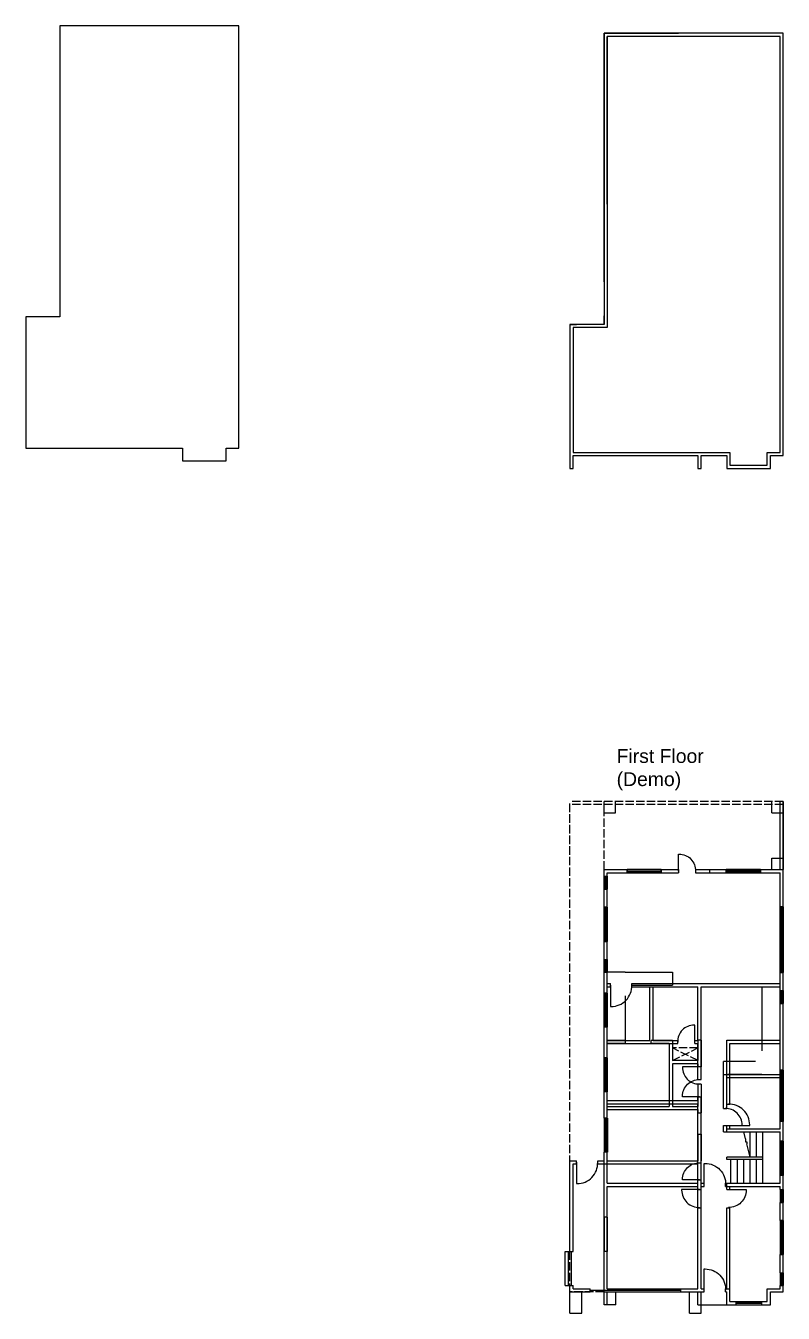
# Model space of a CAD drawing. Header units: inches. Extents: x 128 to 5112, y 389 to 3373.
# Drawn here: x 2741 to 3807, y 1514 to 3325 of the extents above; entities that cross this region are included whole.
import ezdxf

# ---------------------------------------------------------------- set-up
doc = ezdxf.new("R2010")
doc.units = ezdxf.units.IN
doc.linetypes.add('ACAD_ISO02W100', pattern=[15, 12, -3])
for name, color, linetype in [('2d stair', 104, 'Continuous'), ('3d wall', 2, 'Continuous'), ('3d window', 150, 'Continuous'), ('door', 10, 'Continuous'), ('wall', 7, 'Continuous'), ('window', 200, 'Continuous')]:
    doc.layers.add(name, color=color, linetype=linetype)
doc.styles.get("Standard").update_dxf_attribs({"font": 'arial.ttf'})

# ---------------------------------------------------------------- blocks, each defined once
blk = doc.blocks.new('d door')
at = {"layer": 'door'}
blk.add_lwpolyline([(0, 0), (0, 30), (1, 30, -0.424176), (30, 0, 1.034483)], format="xyb", dxfattribs=at)
blk = doc.blocks.new('*U32')
at = {"layer": 'door'}
blk.add_lwpolyline([(0, 0), (0.4, 24), (1.2, 24, -0.424176), (24, -0.4, 1.034483)], format="xyb", dxfattribs=at)
blk = doc.blocks.new('*U33')
at = {"layer": 'door'}
blk.add_lwpolyline([(0, 0), (0, 24), (0.8, 24, -0.424176), (24, 0, 1.034483)], format="xyb", dxfattribs=at)
blk = doc.blocks.new('*U34')
at = {"layer": 'door'}
blk.add_lwpolyline([(0, 0), (0, 24), (0.8, 24, -0.424176), (24, 0, 1.034483)], format="xyb", dxfattribs=at)
blk = doc.blocks.new('*U35')
at = {"layer": 'door'}
blk.add_lwpolyline([(0, 0), (0, 25.2), (-0.8, 25.2, 0.424176), (-25.2, 0, -1.034483)], format="xyb", dxfattribs=at)
blk = doc.blocks.new('*U36')
at = {"layer": 'door'}
blk.add_lwpolyline([(0, 0), (0, 24), (0.8, 24, -0.424176), (24, 0, 1.034483)], format="xyb", dxfattribs=at)
blk = doc.blocks.new('*U37')
at = {"layer": 'door'}
blk.add_lwpolyline([(0, 0), (0, 24), (-0.8, 24, 0.424176), (-24, 0, -1.034483)], format="xyb", dxfattribs=at)
blk = doc.blocks.new('*U38')
at = {"layer": 'door'}
blk.add_lwpolyline([(0, 0), (0, 30), (-1, 30, 0.424176), (-30, 0, -1.034483)], format="xyb", dxfattribs=at)

msp = doc.modelspace()

# ---------------------------------------------------------------- linework, layer by layer
at = {"layer": '2d stair'}
for p, q in [((3753.6, 1759.1), (3751.1, 1768.7)), ((3753.6, 1759.1, 130), (3751.1, 1768.7, 130)), ((3753.6, 1759.1), (3753.6, 1755)), ((3753.6, 1759.1, 130), (3753.6, 1755, 130)), ((3760.1, 1733.1), (3760.1, 1768.7)), ((3760.1, 1733.1, 130), (3760.1, 1768.7, 130)), ((3769.1, 1733.1), (3769.1, 1768.7)), ((3769.1, 1733.1, 130), (3769.1, 1768.7, 130)), ((3778.1, 1733.1), (3778.1, 1768.7)), ((3778.1, 1733.1, 130), (3778.1, 1768.7, 130)), ((3753.6, 1755), (3755.6, 1755)), ((3753.6, 1755, 130), (3755.6, 1755, 130)), ((3755.6, 1755), (3755.4, 1751.8)), ((3755.6, 1755, 130), (3755.4, 1751.8, 130)), ((3760.1, 1733.1), (3755.4, 1751.8)), ((3760.1, 1733.1, 130), (3755.4, 1751.8, 130)), ((3778.1, 1733.1), (3727.1, 1733.1)), ((3727.1, 1730.1), (3727.1, 1733.1)), ((3778.1, 1733.1, 130), (3727.1, 1733.1, 130)), ((3727.1, 1730.1, 130), (3727.1, 1733.1, 130)), ((3778.1, 1730.1), (3727.1, 1730.1)), ((3778.1, 1730.1, 130), (3727.1, 1730.1, 130)), ((3733.1, 1696.7), (3733.1, 1730.1)), ((3733.1, 1696.7, 130), (3733.1, 1730.1, 130)), ((3742.1, 1696.7), (3742.1, 1730.1)), ((3742.1, 1696.7, 130), (3742.1, 1730.1, 130)), ((3751.1, 1696.7), (3751.1, 1730.1)), ((3751.1, 1696.7, 130), (3751.1, 1730.1, 130)), ((3760.1, 1696.7), (3760.1, 1730.1)), ((3760.1, 1696.7, 130), (3760.1, 1730.1, 130)), ((3769.1, 1696.7), (3769.1, 1730.1)), ((3769.1, 1696.7, 130), (3769.1, 1730.1, 130)), ((3778.1, 1730.1), (3778.1, 1733.1)), ((3778.1, 1730.1, 130), (3778.1, 1733.1, 130)), ((3778.1, 1696.7), (3778.1, 1730.1)), ((3778.1, 1696.7, 130), (3778.1, 1730.1, 130))]:
    msp.add_line(p, q, dxfattribs=at)
at = {"layer": '3d wall'}
for points in [[(3041, 3324.5), (2789, 3324.5), (2789, 2915), (2741, 2915), (2741, 2730.5), (2921, 2730.5), (2930, 2730.5), (2961.5, 2730.5), (2961.5, 2712.5), (3023, 2712.5), (3023, 2730.5), (3041, 2730.5)], [(3802.1, 3309.5), (3559.1, 3309.5), (3559.1, 2900), (3511.1, 2900), (3511.1, 2724.5), (3691.1, 2724.5), (3695.6, 2724.5), (3731.6, 2724.5), (3731.6, 2706.5), (3784.1, 2706.5), (3784.1, 2724.5), (3802.1, 2724.5)]]:
    msp.add_lwpolyline(points, close=True, dxfattribs=at)
msp.add_lwpolyline([(3806.6, 3314), (3554.6, 3314), (3554.6, 2904.5), (3506.6, 2904.5), (3506.6, 2702), (3511.1, 2702), (3511.1, 2720), (3686.6, 2720), (3686.6, 2702), (3691.1, 2702), (3691.1, 2720), (3695.6, 2720), (3727.1, 2720), (3727.1, 2702), (3788.6, 2702), (3788.6, 2720), (3806.6, 2720), (3806.6, 3314)], dxfattribs=at)
at = {"layer": '3d wall', "extrusion": (-1, 7.43051e-16, 0), "elevation": -3559.2}
msp.add_lwpolyline([(-1740.2, 130), (-1788.2, 130), (-1788.2, 130), (-1740.2, 130)], close=True, dxfattribs=at)
at = {"layer": '3d window'}
for p, q in [((3586.9, 2133.2, 154), (3586.9, 2137.7, 154)), ((3586.9, 2137.7, 154), (3586.9, 2133.2, 154)), ((3586.9, 2133.2, 154), (3586.9, 2137.7, 154)), ((3586.9, 2133.2, 154), (3586.9, 2137.7, 154)), ((3586.9, 2133.2, 154), (3586.9, 2137.7, 154)), ((3586.9, 2137.7, 154), (3586.9, 2133.2, 154)), ((3586.9, 2137.7, 154), (3634.9, 2137.7, 154)), ((3634.9, 2137.7, 154), (3586.9, 2137.7, 154)), ((3634.9, 2133.2, 154), (3634.9, 2137.7, 154)), ((3634.9, 2133.2, 154), (3634.9, 2137.7, 154)), ((3634.9, 2133.2, 154), (3634.9, 2137.7, 154)), ((3634.9, 2137.7, 154), (3634.9, 2133.2, 154)), ((3634.9, 2133.2, 154), (3634.9, 2137.7, 154)), ((3634.9, 2137.7, 154), (3634.9, 2133.2, 154)), ((3726.4, 2133.2, 154), (3726.4, 2137.7, 154)), ((3726.4, 2133.2, 154), (3726.4, 2137.7, 154)), ((3726.4, 2133.2, 154), (3726.4, 2137.7, 154)), ((3726.4, 2137.7, 154), (3726.4, 2133.2, 154)), ((3774.4, 2137.7, 154), (3726.4, 2137.7, 154)), ((3774.4, 2133.2, 154), (3774.4, 2137.7, 154)), ((3774.4, 2137.7, 154), (3774.4, 2133.2, 154)), ((3634.9, 2133.2, 154), (3586.9, 2133.2, 154)), ((3586.9, 2133.2, 154), (3634.9, 2133.2, 154)), ((3774.4, 2133.2, 154), (3726.4, 2133.2, 154)), ((3554.6, 1648.8, 154), (3554.6, 1600.8, 154)), ((3559.1, 1648.8, 154), (3554.6, 1648.8, 154)), ((3559.1, 1648.8, 154), (3559.1, 1600.8, 154)), ((3559.1, 1600.8, 154), (3554.6, 1600.8, 154))]:
    msp.add_line(p, q, dxfattribs=at)
at = {"layer": '3d window', "extrusion": (0, -1, 0)}
msp.add_line((3506.6, 1543.7), (3523.1, 1543.7), dxfattribs=at)
at = {"layer": 'door'}
for p, q in [((3499.9, 1552.7), (3499.9, 1600.7)), ((3499.9, 1600.7), (3508.9, 1600.7)), ((3504.4, 1552.7), (3504.4, 1600.7)), ((3508.9, 1552.7), (3508.9, 1600.7)), ((3499.9, 1552.7), (3508.9, 1552.7))]:
    msp.add_line(p, q, dxfattribs=at)
at = {"layer": 'wall'}
for p, q in [((3554.6, 2964.5), (3554.6, 3314)), ((3554.6, 3314), (3659.2, 3314)), ((3559.1, 3073.5), (3559.1, 3309.5)), ((3554.6, 2904.5), (3554.6, 2916.5)), ((3506.6, 2904.5), (3515.6, 2904.5)), ((3554.6, 2217.7), (3554.6, 2233.7)), ((3570.6, 2217.7), (3570.6, 2233.7)), ((3790.6, 2217.7), (3790.6, 2233.7)), ((3802.1, 2137.7, 130), (3802.1, 2233.7, 130)), ((3806.6, 2137.7, 130), (3806.6, 2233.7, 130)), ((3806.6, 2137.7), (3806.6, 2233.7)), ((3806.6, 2233.7, 130), (3806.6, 2137.7, 130)), ((3554.6, 2217.7), (3570.6, 2217.7)), ((3790.6, 2217.7), (3806.6, 2217.7)), ((3554.6, 1788.2), (3554.6, 2137.7)), ((3554.6, 2137.7), (3659.2, 2137.7)), ((3554.6, 1788.2, 130), (3554.6, 2137.7, 130)), ((3554.6, 2137.7, 130), (3659.2, 2137.7, 130)), ((3659.2, 2137.7), (3659.2, 2133.2)), ((3659.2, 2137.7, 130), (3659.2, 2133.2, 130)), ((3683.2, 2137.7), (3806.6, 2137.7)), ((3683.2, 2137.7), (3683.2, 2133.2)), ((3683.2, 2137.7, 130), (3806.6, 2137.7, 130)), ((3683.2, 2137.7, 130), (3683.2, 2133.2, 130)), ((3703.1, 2137.7, 130), (3703.1, 2133.2, 130)), ((3790.6, 2153.7), (3806.6, 2153.7)), ((3790.6, 2137.7), (3790.6, 2153.7)), ((3806.6, 1687.7), (3806.6, 2137.7)), ((3806.6, 1687.7, 130), (3806.6, 2137.7, 130)), ((3554.6, 2128.3), (3559.1, 2128.3)), ((3554.6, 2128.3), (3559.1, 2128.3)), ((3559.1, 1897.3), (3559.1, 2133.2)), ((3559.1, 2133.2), (3634.9, 2133.2)), ((3559.1, 1977.4, 130), (3559.1, 2133.2, 130)), ((3559.1, 2133.2, 130), (3634.9, 2133.2, 130)), ((3634.9, 2133.2), (3659.2, 2133.2)), ((3634.9, 2133.2, 130), (3659.2, 2133.2, 130)), ((3683.2, 2133.2), (3802.1, 2133.2)), ((3683.2, 2133.2, 130), (3802.1, 2133.2, 130)), ((3802.1, 1897.7), (3802.1, 2133.2)), ((3802.1, 1977.4, 130), (3802.1, 2133.2, 130)), ((3554.6, 2110.3), (3559.1, 2110.3)), ((3554.6, 2084.8), (3554.6, 2110.3)), ((3554.6, 2110.3), (3559.1, 2110.3)), ((3554.6, 2084.8, 130), (3554.6, 2110.3, 130)), ((3559.1, 2084.8), (3559.1, 2110.3)), ((3559.1, 2084.8, 130), (3559.1, 2110.3, 130)), ((3802.1, 2084.5), (3806.6, 2084.5)), ((3802.1, 2084.5), (3806.6, 2084.5)), ((3802.1, 2066.5), (3806.6, 2066.5)), ((3802.1, 2041), (3802.1, 2066.5)), ((3802.1, 2066.5), (3806.6, 2066.5)), ((3802.1, 2041, 130), (3802.1, 2066.5, 130)), ((3806.6, 2041), (3806.6, 2066.5)), ((3806.6, 2041, 130), (3806.6, 2066.5, 130)), ((3554.6, 2011.3), (3554.6, 2036.8)), ((3554.6, 2011.3, 130), (3554.6, 2036.8, 130)), ((3559.1, 2011.3), (3559.1, 2036.8)), ((3559.1, 2011.3, 130), (3559.1, 2036.8, 130)), ((3554.6, 2011.3), (3559.1, 2011.3)), ((3554.6, 1993.3), (3559.1, 1993.3)), ((3584.3, 1993.3), (3558.8, 1993.3)), ((3584.3, 1993.3), (3632.3, 1993.3)), ((3632.3, 1993.3), (3650.6, 1993.3)), ((3650.6, 1993.3), (3650.6, 1975.3)), ((3802.1, 1967.5), (3802.1, 1993)), ((3802.1, 1977.4, 130), (3802.1, 1993, 130)), ((3806.6, 1967.5), (3806.6, 1993)), ((3806.6, 1967.5, 130), (3806.6, 1993, 130)), ((3559.1, 1977.4, 130), (3563.6, 1977.4, 130)), ((3563.6, 1972.9, 130), (3563.6, 1977.4, 130)), ((3593.4, 1975.3), (3632.3, 1975.3)), ((3593.6, 1972.9, 130), (3593.6, 1977.4, 130)), ((3593.6, 1977.4, 130), (3802.1, 1977.4, 130)), ((3632.3, 1975.3), (3650.6, 1975.3)), ((3559.1, 1873.1, 130), (3559.1, 1972.9, 130)), ((3559.1, 1972.9, 130), (3563.6, 1972.9, 130)), ((3584.6, 1892.9), (3584.6, 1960.3)), ((3593.6, 1972.9, 130), (3686.6, 1972.9, 130)), ((3619.1, 1897.4, 130), (3619.1, 1972.9, 130)), ((3623.6, 1897.4, 130), (3623.6, 1972.9, 130)), ((3686.6, 1897.4, 130), (3686.6, 1972.9, 130)), ((3691.1, 1842.3, 130), (3691.1, 1972.9, 130)), ((3691.1, 1972.9, 130), (3802.1, 1972.9, 130)), ((3776.3, 1972.9, 130), (3776.3, 1882.8, 130)), ((3802.1, 1897.7, 130), (3802.1, 1972.9, 130)), ((3802.1, 1967.5, 130), (3802.1, 1972.9, 130)), ((3802.1, 1967.5), (3806.6, 1967.5)), ((3802.1, 1949.5), (3806.6, 1949.5)), ((3802.1, 1773.2, 130), (3802.1, 1949.5, 130)), ((3559.1, 1897.4, 130), (3619.1, 1897.4, 130)), ((3584.6, 1897.3), (3559.1, 1897.3)), ((3559.1, 1804.7), (3559.1, 1892.9)), ((3584.6, 1892.9), (3559.1, 1892.9)), ((3559.1, 1812.9, 130), (3559.1, 1892.9, 130)), ((3559.1, 1892.9, 130), (3658.1, 1892.9, 130)), ((3650.6, 1897.5), (3620.6, 1897.4)), ((3620.6, 1892.9), (3620.6, 1897.4)), ((3646.1, 1893), (3620.6, 1892.9)), ((3623.6, 1897.4, 130), (3658.1, 1897.4, 130)), ((3646.1, 1893), (3646.1, 1804.7)), ((3650.6, 1897.5), (3650.6, 1869)), ((3658.1, 1892.9, 130), (3658.1, 1897.4, 130)), ((3682.1, 1892.9, 130), (3682.1, 1897.4, 130)), ((3682.1, 1897.4, 130), (3686.6, 1897.4, 130)), ((3682.1, 1892.9, 130), (3686.6, 1892.9, 130)), ((3691.1, 1897.6), (3686.6, 1897.6)), ((3686.6, 1897.6), (3686.6, 1897.6)), ((3686.6, 1897.6), (3686.6, 1869.1)), ((3686.6, 1842.3, 130), (3686.6, 1892.9, 130)), ((3691.1, 1897.6), (3691.1, 1860.1)), ((3727.1, 1807.7), (3727.1, 1897.7)), ((3727.1, 1897.7), (3802.1, 1897.7)), ((3727.1, 1893.2), (3727.1, 1893.2)), ((3731.6, 1807.7), (3731.6, 1893.2)), ((3731.6, 1893.2), (3802.1, 1893.2)), ((3802.1, 1773.2), (3802.1, 1893.2)), ((3686.7, 1869.1), (3650.6, 1869)), ((3722.6, 1801.7, 130), (3722.6, 1867.7, 130)), ((3728.6, 1867.7, 130), (3722.6, 1867.7, 130)), ((3767.6, 1867.7, 130), (3728.6, 1867.7, 130)), ((3686.7, 1864.6), (3650.6, 1864.5)), ((3650.6, 1864.5), (3650.6, 1804.7)), ((3686.6, 1864.6), (3686.6, 1860.1)), ((3691.1, 1860.1), (3686.6, 1860.1)), ((3722.6, 1849.7, 130), (3802.1, 1849.7, 130)), ((3776.6, 1849.7, 130), (3728.6, 1849.7, 130)), ((3776.6, 1849.7, 130), (3802.1, 1849.8, 130)), ((3686.6, 1842.3, 130), (3691.1, 1842.3, 130)), ((3691.1, 1836.1), (3686.6, 1836.1)), ((3686.6, 1836.1), (3686.6, 1804.7)), ((3691.1, 1836.1), (3691.1, 1795.7)), ((3727.1, 1845.2, 130), (3802.1, 1845.2, 130)), ((3727.1, 1801.7, 130), (3727.1, 1845.2, 130)), ((3559.1, 1812.9, 130), (3559.1, 1825.1, 130)), ((3559.1, 1812.9, 130), (3686.6, 1812.9, 130)), ((3686.6, 1812.9, 130), (3686.6, 1818.3, 130)), ((3686.6, 1818.3, 130), (3691.1, 1818.3, 130)), ((3691.1, 1725.2, 130), (3691.1, 1818.3, 130)), ((3559.1, 1788.2, 130), (3559.1, 1808.4, 130)), ((3559.1, 1804.7, 130), (3559.1, 1808.4, 130)), ((3559.1, 1808.4, 130), (3686.6, 1808.4, 130)), ((3559.1, 1804.7), (3646.1, 1804.7)), ((3559.1, 1788.2), (3559.1, 1800.2)), ((3559.1, 1800.2), (3686.6, 1800.2)), ((3650.6, 1804.7), (3686.6, 1804.7)), ((3686.6, 1725.2, 130), (3686.6, 1808.4, 130)), ((3686.6, 1800.2), (3686.6, 1795.7)), ((3686.6, 1800.2), (3686.6, 1795.7)), ((3686.6, 1795.7), (3691.1, 1795.7)), ((3722.6, 1801.7, 130), (3727.1, 1801.7, 130)), ((3727.1, 1807.7), (3731.6, 1807.7)), ((3722.6, 1768.7, 130), (3722.6, 1777.7, 130)), ((3722.6, 1777.7, 130), (3727.1, 1777.7, 130)), ((3727.1, 1768.7), (3727.1, 1777.7)), ((3727.1, 1777.7), (3731.6, 1777.7)), ((3727.1, 1773.2, 130), (3727.1, 1777.7, 130)), ((3731.6, 1773.2), (3731.6, 1777.7)), ((3686.6, 1765.7), (3691.1, 1765.7)), ((3686.6, 1765.7), (3686.6, 1728.2)), ((3686.6, 1765.7), (3686.6, 1728.2)), ((3691.1, 1765.7), (3691.1, 1728.2)), ((3722.6, 1768.7, 130), (3802.1, 1768.7, 130)), ((3727.1, 1773.2, 130), (3802.1, 1773.2, 130)), ((3727.1, 1768.7), (3802.1, 1768.7)), ((3731.6, 1773.2), (3802.1, 1773.2)), ((3802.1, 1696.7), (3802.1, 1768.7)), ((3802.1, 1696.7, 130), (3802.1, 1768.7, 130)), ((3554.6, 1728.2), (3554.6, 1740.2)), ((3554.6, 1543.7, 130), (3554.6, 1740.2, 130)), ((3559.1, 1728.2), (3559.1, 1740.2)), ((3559.1, 1696.7, 130), (3559.1, 1740.2, 130)), ((3506.6, 1600.7), (3506.6, 1728.2)), ((3506.6, 1728.2), (3515.6, 1728.2)), ((3511.1, 1600.7), (3511.1, 1723.7)), ((3511.1, 1723.7), (3515.6, 1723.7)), ((3515.6, 1723.7), (3515.6, 1728.2)), ((3545.6, 1723.7), (3545.6, 1728.2)), ((3545.6, 1728.2), (3554.6, 1728.2)), ((3545.6, 1723.7), (3686.6, 1723.7)), ((3559.1, 1728.2), (3686.6, 1728.2)), ((3686.6, 1725.2, 130), (3691.1, 1725.2, 130)), ((3686.6, 1548.2), (3686.6, 1723.7)), ((3691.1, 1548.2), (3691.1, 1728.2)), ((3559.1, 1696.7, 130), (3686.6, 1696.7, 130)), ((3559.1, 1548.2, 130), (3559.1, 1692.2, 130)), ((3559.1, 1692.2, 130), (3686.6, 1692.2, 130)), ((3686.6, 1696.7, 130), (3686.6, 1701.2, 130)), ((3686.6, 1701.2, 130), (3691.1, 1701.2, 130)), ((3686.6, 1687.7, 130), (3686.6, 1692.2, 130)), ((3686.6, 1687.7, 130), (3691.1, 1687.7, 130)), ((3691.1, 1687.7, 130), (3691.1, 1701.2, 130)), ((3691.1, 1696.7), (3695.6, 1696.7)), ((3691.1, 1692.2), (3695.6, 1692.2)), ((3695.6, 1692.2), (3695.6, 1696.7)), ((3725.6, 1692.2), (3725.6, 1696.7)), ((3725.6, 1696.7), (3802.1, 1696.7)), ((3725.6, 1692.2), (3802.1, 1692.2)), ((3727.1, 1696.7, 130), (3802.1, 1696.7, 130)), ((3727.1, 1687.7, 130), (3727.1, 1696.7, 130)), ((3727.1, 1687.7, 130), (3731.6, 1687.7, 130)), ((3731.6, 1692.2, 130), (3802.1, 1692.2, 130)), ((3731.6, 1687.7, 130), (3731.6, 1692.2, 130)), ((3802.1, 1687.7), (3802.1, 1692.2)), ((3802.1, 1687.7, 130), (3802.1, 1692.2, 130)), ((3802.1, 1687.7), (3806.6, 1687.7)), ((3802.1, 1687.7), (3806.6, 1687.7)), ((3802.1, 1687.7, 154), (3806.6, 1687.7, 154)), ((3802.1, 1687.7, 154), (3806.6, 1687.7, 154)), ((3802.1, 1669.7), (3806.6, 1669.7)), ((3802.1, 1644.2), (3802.1, 1669.7)), ((3802.1, 1669.7), (3806.6, 1669.7)), ((3802.1, 1644.2, 130), (3802.1, 1669.7, 130)), ((3802.1, 1669.7, 154), (3806.6, 1669.7, 154)), ((3802.1, 1669.7, 154), (3806.6, 1669.7, 154)), ((3806.6, 1644.2), (3806.6, 1669.7)), ((3806.6, 1644.2, 130), (3806.6, 1669.7, 130)), ((3686.6, 1548.2, 130), (3686.6, 1662.2, 130)), ((3686.6, 1662.2, 130), (3691.1, 1662.2, 130)), ((3691.1, 1548.2, 130), (3691.1, 1662.2, 130)), ((3727.1, 1662.2, 130), (3731.6, 1662.2, 130)), ((3727.1, 1548.2, 130), (3727.1, 1662.2, 130)), ((3731.6, 1530.2, 130), (3731.6, 1662.6, 130)), ((3506.6, 1600.7), (3511.1, 1600.7)), ((3802.1, 1570.7), (3802.1, 1596.2)), ((3802.1, 1570.7, 130), (3802.1, 1596.2, 130)), ((3806.6, 1570.7), (3806.6, 1596.2)), ((3806.6, 1570.7, 130), (3806.6, 1596.2, 130)), ((3802.1, 1570.7), (3806.6, 1570.7)), ((3802.1, 1570.7, 154), (3806.6, 1570.7, 154)), ((3506.6, 1513.7), (3506.6, 1552.7)), ((3506.6, 1552.7), (3511.1, 1552.7)), ((3511.1, 1548.2), (3511.1, 1552.7)), ((3511.1, 1548.2), (3535.1, 1548.2)), ((3511.1, 1543.7), (3535.1, 1543.7)), ((3523.1, 1513.7), (3523.1, 1543.7)), ((3535.1, 1543.7), (3535.1, 1548.2)), ((3554.6, 1543.7, 130), (3691.1, 1543.7, 130)), ((3554.6, 1525.7, 130), (3554.6, 1543.7, 130)), ((3559.1, 1548.2, 130), (3686.6, 1548.2, 130)), ((3559.1, 1525.7, 130), (3559.1, 1543.7, 130)), ((3571.1, 1525.7, 130), (3571.1, 1543.7, 130)), ((3662.6, 1543.7), (3662.6, 1548.2)), ((3662.6, 1548.2), (3686.6, 1548.2)), ((3662.6, 1543.7), (3686.6, 1543.7)), ((3674.6, 1513.7), (3674.6, 1543.7)), ((3686.6, 1525.7, 130), (3686.6, 1543.7, 130)), ((3691.1, 1548.2), (3695.6, 1548.2)), ((3691.1, 1548.2, 130), (3695.6, 1548.2, 130)), ((3691.1, 1513.7), (3691.1, 1543.7)), ((3691.1, 1543.7), (3695.6, 1543.7)), ((3691.1, 1543.7, 130), (3695.6, 1543.7, 130)), ((3695.6, 1543.7), (3695.6, 1548.2)), ((3695.6, 1543.7, 154), (3695.6, 1548.2, 154)), ((3725.6, 1543.7), (3725.6, 1548.2)), ((3725.6, 1548.2), (3731.6, 1548.2)), ((3725.6, 1543.7, 154), (3725.6, 1548.2, 154)), ((3725.6, 1548.2, 130), (3727.1, 1548.2, 130)), ((3725.6, 1543.7), (3727.1, 1543.7)), ((3725.6, 1543.7, 130), (3727.1, 1543.7, 130)), ((3727.1, 1525.7), (3727.1, 1543.7)), ((3727.1, 1525.7, 130), (3727.1, 1543.7, 130)), ((3731.6, 1530.2), (3731.6, 1548.2)), ((3784.1, 1548.2), (3802.1, 1548.2)), ((3784.1, 1530.2), (3784.1, 1548.2)), ((3784.1, 1548.2, 130), (3802.1, 1548.2, 130)), ((3784.1, 1530.2, 130), (3784.1, 1548.2, 130)), ((3788.6, 1543.7), (3806.6, 1543.7)), ((3788.6, 1525.7), (3788.6, 1543.7)), ((3788.6, 1543.7, 130), (3806.6, 1543.7, 130)), ((3788.6, 1525.7, 130), (3788.6, 1543.7, 130)), ((3802.1, 1548.2), (3802.1, 1552.7)), ((3802.1, 1552.7), (3806.6, 1552.7)), ((3802.1, 1548.2, 130), (3802.1, 1552.7, 130)), ((3802.1, 1552.7, 154), (3806.6, 1552.7, 154)), ((3806.6, 1543.7), (3806.6, 1552.7)), ((3806.6, 1543.7, 130), (3806.6, 1552.7, 130)), ((3571.1, 1525.7, 130), (3554.6, 1525.7, 130)), ((3686.6, 1525.7, 130), (3691.1, 1525.7, 130)), ((3691.1, 1525.7, 130), (3739.9, 1525.7, 130)), ((3727.1, 1525.7), (3739.9, 1525.7)), ((3731.6, 1530.2), (3739.9, 1530.2)), ((3731.6, 1530.2, 130), (3739.9, 1530.2, 130)), ((3775.9, 1530.2), (3784.1, 1530.2)), ((3775.9, 1530.2, 130), (3784.1, 1530.2, 130)), ((3775.9, 1525.7), (3788.6, 1525.7)), ((3775.9, 1525.7, 130), (3788.6, 1525.7, 130)), ((3506.6, 1513.7), (3523.1, 1513.7)), ((3674.6, 1513.7), (3691.1, 1513.7))]:
    msp.add_line(p, q, dxfattribs=at)
at = {"layer": 'wall', "linetype": 'ACAD_ISO02W100'}
for p, q in [((3506.6, 1543.7, 130), (3506.6, 2233.7, 130)), ((3806.6, 2233.7, 130), (3506.6, 2233.7, 130)), ((3506.6, 1723.7), (3506.6, 2233.7)), ((3806.6, 2233.7), (3506.6, 2233.7)), ((3806.6, 2229.2, 130), (3506.6, 2229.2, 130)), ((3554.6, 2137.7, 130), (3554.6, 2233.7, 130)), ((3686.6, 1887.1), (3650.6, 1887)), ((3650.6, 1869), (3686.6, 1887.1)), ((3686.7, 1869.1), (3650.6, 1887)), ((3554.6, 1543.7, 130), (3506.6, 1543.7, 130))]:
    msp.add_line(p, q, dxfattribs=at)
at = {"layer": 'wall', "extrusion": (0, -1, 0)}
msp.add_line((3506.6, 1543.7), (3523.1, 1543.7), dxfattribs=at)
at = {"layer": 'window'}
for p, q in [((3554.6, 2964.5), (3554.6, 2916.5)), ((3586.9, 2133.2), (3586.9, 2137.7)), ((3586.9, 2137.7), (3586.9, 2133.2)), ((3586.9, 2137.7), (3634.9, 2137.7)), ((3634.9, 2133.2), (3634.9, 2137.7)), ((3634.9, 2133.2), (3634.9, 2137.7)), ((3634.9, 2133.2), (3634.9, 2137.7)), ((3634.9, 2137.7), (3634.9, 2133.2)), ((3726.4, 2133.2), (3726.4, 2137.7)), ((3726.4, 2133.2), (3726.4, 2137.7)), ((3726.4, 2133.2), (3726.4, 2137.7)), ((3726.4, 2137.7), (3726.4, 2133.2)), ((3774.4, 2137.7), (3726.4, 2137.7)), ((3774.4, 2133.2), (3774.4, 2137.7)), ((3774.4, 2137.7), (3774.4, 2133.2)), ((3554.6, 2128.3), (3554.6, 2110.3)), ((3556.6, 2128.3), (3556.6, 2110.3)), ((3557.1, 2128.3), (3557.1, 2110.3)), ((3559.1, 2128.3), (3559.1, 2110.3)), ((3586.9, 2135.7), (3634.9, 2135.7)), ((3586.9, 2135.2), (3634.9, 2135.2)), ((3586.9, 2133.2), (3634.9, 2133.2)), ((3774.4, 2135.7), (3726.4, 2135.7)), ((3774.4, 2135.2), (3726.4, 2135.2)), ((3774.4, 2133.2), (3726.4, 2133.2)), ((3554.6, 2084.8), (3559.1, 2084.8)), ((3559.1, 2084.8), (3554.6, 2084.8)), ((3554.6, 2084.8), (3554.6, 2036.8)), ((3554.6, 2084.8, 130), (3559.1, 2084.8, 130)), ((3559.1, 2084.8, 130), (3554.6, 2084.8, 130)), ((3554.6, 2084.8, 130), (3554.6, 2036.8, 130)), ((3556.6, 2084.8), (3556.6, 2036.8)), ((3556.6, 2084.8, 130), (3556.6, 2036.8, 130)), ((3557.1, 2084.8), (3557.1, 2036.8)), ((3557.1, 2084.8, 130), (3557.1, 2036.8, 130)), ((3559.1, 2084.8), (3559.1, 2036.8)), ((3559.1, 2084.8, 130), (3559.1, 2036.8, 130)), ((3802.1, 2085.2, 130), (3806.6, 2085.2, 130)), ((3806.6, 2085.2, 130), (3802.1, 2085.2, 130)), ((3802.1, 2085.2, 130), (3802.1, 2037.2, 130)), ((3802.1, 2084.5), (3802.1, 2066.5)), ((3804.1, 2085.2, 130), (3804.1, 2037.2, 130)), ((3804.1, 2084.5), (3804.1, 2066.5)), ((3804.6, 2085.2, 130), (3804.6, 2037.2, 130)), ((3804.6, 2084.5), (3804.6, 2066.5)), ((3806.6, 2085.2, 130), (3806.6, 2037.2, 130)), ((3806.6, 2084.5), (3806.6, 2066.5)), ((3554.6, 2036.8), (3559.1, 2036.8)), ((3554.6, 2036.8), (3559.1, 2036.8)), ((3554.6, 2036.8), (3559.1, 2036.8)), ((3559.1, 2036.8), (3554.6, 2036.8)), ((3554.6, 2036.8, 130), (3559.1, 2036.8, 130)), ((3554.6, 2036.8, 130), (3559.1, 2036.8, 130)), ((3554.6, 2036.8, 130), (3559.1, 2036.8, 130)), ((3559.1, 2036.8, 130), (3554.6, 2036.8, 130)), ((3802.1, 2041), (3806.6, 2041)), ((3806.6, 2041), (3802.1, 2041)), ((3802.1, 2041), (3802.1, 1993)), ((3802.1, 2037.2, 130), (3806.6, 2037.2, 130)), ((3802.1, 2037.2, 130), (3806.6, 2037.2, 130)), ((3802.1, 2037.2, 130), (3806.6, 2037.2, 130)), ((3806.6, 2037.2, 130), (3802.1, 2037.2, 130)), ((3804.1, 2041), (3804.1, 1993)), ((3804.6, 2041), (3804.6, 1993)), ((3806.6, 2041), (3806.6, 1993)), ((3554.6, 2011.3), (3554.6, 1993.3)), ((3556.6, 2011.3), (3556.6, 1993.3)), ((3557.1, 2011.3), (3557.1, 1993.3)), ((3559.1, 2011.3), (3559.1, 1993.3)), ((3802.1, 1993), (3806.6, 1993)), ((3802.1, 1993), (3806.6, 1993)), ((3802.1, 1993), (3806.6, 1993)), ((3806.6, 1993), (3802.1, 1993)), ((3558.8, 1963.9), (3554.3, 1963.9)), ((3554.3, 1963.9), (3554.3, 1915.9)), ((3558.8, 1963.9, 130), (3554.3, 1963.9, 130)), ((3554.3, 1963.9, 130), (3554.3, 1915.9, 130)), ((3556.3, 1963.9), (3556.3, 1915.9)), ((3556.3, 1963.9, 130), (3556.3, 1915.9, 130)), ((3556.8, 1963.9), (3556.8, 1915.9)), ((3556.8, 1963.9, 130), (3556.8, 1915.9, 130)), ((3558.8, 1963.9), (3558.8, 1915.9)), ((3558.8, 1963.9, 130), (3558.8, 1915.9, 130)), ((3802.1, 1967.5), (3802.1, 1949.5)), ((3804.1, 1967.5), (3804.1, 1949.5)), ((3804.6, 1967.5), (3804.6, 1949.5)), ((3806.6, 1967.5), (3806.6, 1949.5)), ((3558.8, 1915.9), (3554.3, 1915.9)), ((3558.8, 1915.9, 130), (3554.3, 1915.9, 130)), ((3559.1, 1873.1), (3554.6, 1873.1)), ((3554.6, 1873.1), (3554.6, 1825.1)), ((3559.1, 1873.1, 130), (3554.6, 1873.1, 130)), ((3554.6, 1873.1, 130), (3554.6, 1825.1, 130)), ((3556.6, 1873.1), (3556.6, 1825.1)), ((3556.6, 1873.1, 130), (3556.6, 1825.1, 130)), ((3557.1, 1873.1), (3557.1, 1825.1)), ((3557.1, 1873.1, 130), (3557.1, 1825.1, 130)), ((3559.1, 1873.1), (3559.1, 1825.1)), ((3559.1, 1873.1, 130), (3559.1, 1825.1, 130)), ((3806.6, 1855.4), (3802.1, 1855.4)), ((3802.1, 1855.4), (3802.1, 1807.4)), ((3804.1, 1855.4), (3804.1, 1807.4)), ((3804.6, 1855.4), (3804.6, 1807.4)), ((3806.6, 1855.4), (3806.6, 1807.4)), ((3806.6, 1831.4, 130), (3802.1, 1831.4, 130)), ((3802.1, 1831.4, 130), (3802.1, 1783.4, 130)), ((3804.1, 1831.4, 130), (3804.1, 1783.4, 130)), ((3804.6, 1831.4, 130), (3804.6, 1783.4, 130)), ((3806.6, 1831.4, 130), (3806.6, 1783.4, 130)), ((3559.1, 1825.1), (3554.6, 1825.1)), ((3559.1, 1825.1, 130), (3554.6, 1825.1, 130)), ((3806.6, 1807.4), (3802.1, 1807.4)), ((3559.1, 1788.2), (3554.6, 1788.2)), ((3554.6, 1788.2), (3554.6, 1740.2)), ((3559.1, 1788.2, 130), (3554.6, 1788.2, 130)), ((3554.6, 1788.2, 130), (3554.6, 1740.2, 130)), ((3556.6, 1788.2), (3556.6, 1740.2)), ((3556.6, 1788.2, 130), (3556.6, 1740.2, 130)), ((3557.1, 1788.2), (3557.1, 1740.2)), ((3557.1, 1788.2, 130), (3557.1, 1740.2, 130)), ((3559.1, 1788.2), (3559.1, 1740.2)), ((3559.1, 1788.2, 130), (3559.1, 1740.2, 130)), ((3806.6, 1783.4, 130), (3802.1, 1783.4, 130)), ((3559.1, 1740.2), (3554.6, 1740.2)), ((3559.1, 1740.2, 130), (3554.6, 1740.2, 130)), ((3806.6, 1755.6), (3802.1, 1755.6)), ((3802.1, 1755.6), (3802.1, 1707.6)), ((3806.6, 1755.6, 130), (3802.1, 1755.6, 130)), ((3802.1, 1755.6, 130), (3802.1, 1707.6, 130)), ((3804.1, 1755.6), (3804.1, 1707.6)), ((3804.1, 1755.6, 130), (3804.1, 1707.6, 130)), ((3804.6, 1755.6), (3804.6, 1707.6)), ((3804.6, 1755.6, 130), (3804.6, 1707.6, 130)), ((3806.6, 1755.6), (3806.6, 1707.6)), ((3806.6, 1755.6, 130), (3806.6, 1707.6, 130)), ((3806.6, 1707.6), (3802.1, 1707.6)), ((3806.6, 1707.6, 130), (3802.1, 1707.6, 130)), ((3802.1, 1687.7), (3802.1, 1669.7)), ((3802.1, 1687.7, 154), (3802.1, 1669.7, 154)), ((3804.1, 1687.7), (3804.1, 1669.7)), ((3804.6, 1687.7), (3804.6, 1669.7)), ((3806.6, 1687.7), (3806.6, 1669.7)), ((3806.6, 1687.7, 154), (3806.6, 1669.7, 154)), ((3802.1, 1644.2), (3806.6, 1644.2)), ((3806.6, 1644.2), (3802.1, 1644.2)), ((3802.1, 1644.2), (3802.1, 1596.2)), ((3802.1, 1644.2, 130), (3806.6, 1644.2, 130)), ((3806.6, 1644.2, 130), (3802.1, 1644.2, 130)), ((3802.1, 1644.2, 130), (3802.1, 1596.2, 130)), ((3804.1, 1644.2), (3804.1, 1596.2)), ((3804.1, 1644.2, 130), (3804.1, 1596.2, 130)), ((3804.6, 1644.2), (3804.6, 1596.2)), ((3804.6, 1644.2, 130), (3804.6, 1596.2, 130)), ((3806.6, 1644.2), (3806.6, 1596.2)), ((3806.6, 1644.2, 130), (3806.6, 1596.2, 130)), ((3802.1, 1596.2), (3806.6, 1596.2)), ((3802.1, 1596.2), (3806.6, 1596.2)), ((3802.1, 1596.2), (3806.6, 1596.2)), ((3806.6, 1596.2), (3802.1, 1596.2)), ((3802.1, 1596.2, 130), (3806.6, 1596.2, 130)), ((3802.1, 1596.2, 130), (3806.6, 1596.2, 130)), ((3802.1, 1596.2, 130), (3806.6, 1596.2, 130)), ((3806.6, 1596.2, 130), (3802.1, 1596.2, 130)), ((3802.1, 1570.7), (3802.1, 1552.7)), ((3802.1, 1570.7, 154), (3802.1, 1552.7, 154)), ((3804.1, 1570.7), (3804.1, 1552.7)), ((3804.6, 1570.7), (3804.6, 1552.7)), ((3806.6, 1570.7), (3806.6, 1552.7)), ((3806.6, 1570.7, 154), (3806.6, 1552.7, 154)), ((3535.1, 1546), (3662.6, 1546)), ((3739.9, 1530.2), (3739.9, 1525.7)), ((3739.9, 1530.2), (3775.9, 1530.2)), ((3739.9, 1530.2, 130), (3739.9, 1525.7, 130)), ((3739.9, 1530.2, 130), (3775.9, 1530.2, 130)), ((3739.9, 1528.2), (3775.9, 1528.2)), ((3739.9, 1528.2, 130), (3775.9, 1528.2, 130)), ((3739.9, 1527.7), (3775.9, 1527.7)), ((3739.9, 1527.7, 130), (3775.9, 1527.7, 130)), ((3739.9, 1525.7), (3775.9, 1525.7)), ((3739.9, 1525.7, 130), (3775.9, 1525.7, 130)), ((3775.9, 1530.2), (3775.9, 1525.7)), ((3775.9, 1530.2, 130), (3775.9, 1525.7, 130))]:
    msp.add_line(p, q, dxfattribs=at)

# ---------------------------------------------------------------- block references
at = {"layer": 'door'}
for name, p in [('*U33', (3659.2, 2135.5)), ('*U33', (3659.2, 2135.5, 130)), ('d door', (3695.6, 1694.5)), ('d door', (3695.6, 1546))]:
    msp.add_blockref(name, p, dxfattribs=at)
at = {"layer": 'door', "rotation": 180}
msp.add_blockref('*U38', (3563.6, 1975.1, 130), dxfattribs=at)
at = {"layer": 'door', "xscale": -1}
for name, p, rotation in [('*U32', (3688.9, 1860.1), 88.09031749224141), ('d door', (3729.4, 1777.7), 270), ('d door', (3515.6, 1726), 180)]:
    msp.add_blockref(name, p, dxfattribs=dict(at, rotation=rotation))
at = {"layer": 'wall'}
msp.add_blockref('*U37', (3682.1, 1895.1, 130), dxfattribs=at)
for name, p, rotation in [('*U34', (3688.9, 1818.3, 130), 90), ('*U34', (3688.9, 1701.2, 130), 90), ('*U35', (3688.9, 1687.7, 130), 90), ('*U35', (3688.9, 1687.7, 130), 90.00000000000001)]:
    msp.add_blockref(name, p, dxfattribs=dict(at, rotation=rotation))
at = {"layer": 'wall', "xscale": -1, "rotation": 270}
for name, p in [('*U36', (3724.9, 1777.7, 130)), ('*U35', (3729.4, 1687.7, 130))]:
    msp.add_blockref(name, p, dxfattribs=at)
at = {"layer": 'wall', "extrusion": (4.44089e-16, 0, -1), "xscale": -1, "rotation": 270}
msp.add_blockref('*U35', (-3688.9, 1687.7, -130), dxfattribs=at)

# ---------------------------------------------------------------- texts
at = {"layer": 'wall', "insert": (3572.2, 2307.2, -56.3), "char_height": 19.505, "width": 254.307, "attachment_point": 1}
msp.add_mtext('First Floor ^J(Demo)', dxfattribs=at)

doc.saveas('drawing.dxf')
